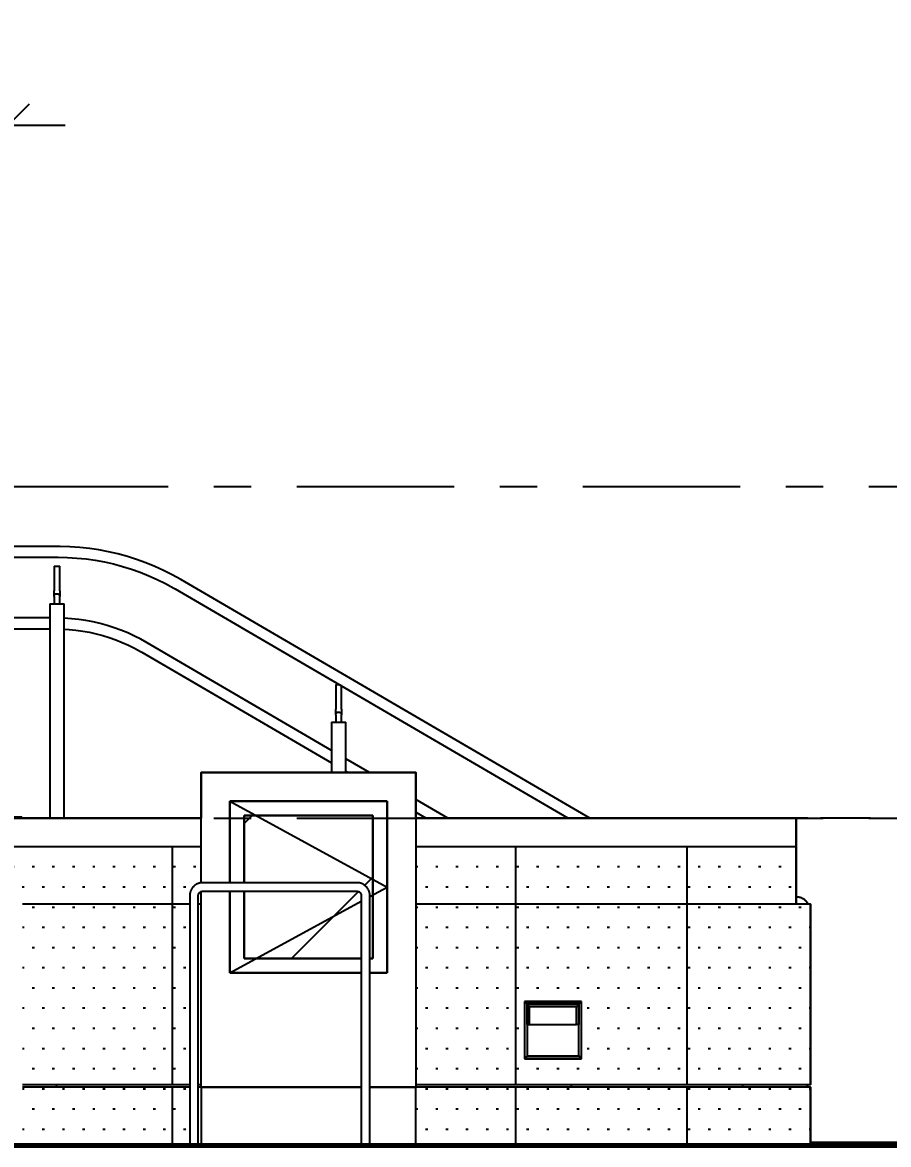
# Model space of a CAD drawing. Header units: millimetres. Extents: x 663313 to 1226001, y 1431724 to 1620898.
# Drawn here: x 872421 to 875450, y 1508805 to 1512726 of the extents above; entities that cross this region are included whole.
import ezdxf

# ---------------------------------------------------------------- set-up
doc = ezdxf.new("R2010")
doc.units = ezdxf.units.MM
doc.set_wipeout_variables(frame=1)
for name, pattern in [('CENTER', [50.8, 31.75, -6.35, 6.35, -6.35]), ('DPA_Grid _ Level 100', [1000, 550, -160, 130, -160]), ('TA_GL_000.70000', [1.925, 0.7, -0.175, 0.175, -0.175, 0.7])]:
    doc.linetypes.add(name, pattern=pattern)
doc.layers.add('000 - 0_HIDE_OBJ_FRAMING_DEF_SUB', color=7, linetype='Continuous', plot=False)
for name, color, linetype in [('000 - 0_SYM_DWG_GRIDLINE_MAIN_COLOR_251', 7, 'Continuous'), ('000 - 0_SYM_DWG_GROUND_MAIN_COLOR_40', 7, 'Continuous'), ('000 - CONCRETE_EX_BUILDING_MAIN_COLOR_1', 7, 'Continuous'), ('000 - CONCRETE_EX_BUILDING_SUB_COLOR_251', 7, 'Continuous'), ('000 - CONCRETE_EX_BUILDING_WIPEOUT_', 7, 'Continuous'), ('000 - GRID', 7, 'CENTER')]:
    doc.layers.add(name, color=color, linetype=linetype)
doc.layers.add('000 - CONCRETE_EX_BUILDING_CUT_COLOR_40', color=7, linetype='Continuous', lineweight=120)
doc.layers.add('A-GENM', color=7, linetype='Continuous', lineweight=9)
doc.styles.add('Arial_2', font='arial.ttf', dxfattribs={"height": 300})
doc.styles.add('TA', font='', dxfattribs={"height": 4.5})
doc.styles.get('TA').set_extended_font_data('Cordia New')
doc.dimstyles.new('DPA-DIM-3_0_T-T_3', dxfattribs={"dimscale": 304.8, "dimtxt": 1.004192, "dimasz": 0.492126, "dimexe": 0.328084, "dimexo": 0.0625, "dimgap": 0.164042, "dimtad": 1, "dimdec": 0, "dimlfac": 304.8, "dimzin": 0, "dimdsep": 46, "dimtxsty": 'Arial_2', "dimblk1": 'OBLIQUE', "dimblk2": 'DOTBLANK', "dimsah": 1, "dimcen": 0.09, "dimdle": 0.656168, "dimclrd": 7, "dimclre": 7, "dimclrt": 7, "dimadec": 8, "dimazin": 0, "dimtfac": 1, "dimtdec": 4, "dimtix": 1, "dimtmove": 0, "dimatfit": 3, "dimfxl": 0.004306, "dimfxlon": 1, "dimtvp": 1, "dimtolj": 1, "dimtzin": 0, "dimarcsym": 2})
pattern_1 = [(0, (-38314.86, -101200), (35.282, 70.564), [7.823, -62.741])]

# ---------------------------------------------------------------- blocks, each defined once
blk = doc.blocks.new('Railing - RL8A_Post _Mid_-20961174-ENT 4 ELE-2 sheet')
at = {"layer": '000 - CONCRETE_EX_BUILDING_SUB_COLOR_251', "color": 7}
for p, q in [((-125669.2, 102807.4), (-125669.2, 102721.4)), ((-125669.2, 102807.4), (-125654.2, 102807.4)), ((-125649.2, 102721.4), (-125649.2, 102805.9)), ((-125669.2, 102701.4), (-125669.2, 102676.4)), ((-125649.2, 102676.4), (-125649.2, 102701.4)), ((-125684.2, 102676.4), (-125684.2, 102500)), ((-125684.2, 102676.4), (-125659.2, 102676.4)), ((-125659.2, 102676.4), (-125634.2, 102676.4)), ((-125634.2, 102500), (-125634.2, 102676.4))]:
    blk.add_line(p, q, dxfattribs=at)
at = {"layer": '000 - CONCRETE_EX_BUILDING_SUB_COLOR_251', "color": 7, "flags": 128}
for points in [[(-125669.2, 102704.1), (-125669.2, 102704.5), (-125669.2, 102704.9), (-125669.2, 102705.4), (-125669.2, 102705.9), (-125669.2, 102706.4), (-125669.2, 102706.9), (-125669.2, 102707.5), (-125669.2, 102708.1), (-125669.2, 102708.7), (-125669.2, 102709.3), (-125669.2, 102710), (-125669.2, 102710.6), (-125669.2, 102711.3), (-125669.2, 102712), (-125669.2, 102712.7), (-125669.2, 102713.4), (-125669.2, 102714.2), (-125669.2, 102714.9), (-125669.2, 102715.7), (-125669.2, 102716.5), (-125669.2, 102717.2), (-125669.2, 102718), (-125669.2, 102718.8), (-125669.2, 102719.6), (-125669.2, 102720.4), (-125669.2, 102721.2), (-125669.2, 102721.4)], [(-125649.2, 102721.4), (-125649.2, 102720.6), (-125649.2, 102719.8), (-125649.2, 102719), (-125649.2, 102718.2), (-125649.2, 102717.5), (-125649.2, 102716.7), (-125649.2, 102715.9), (-125649.2, 102715.1), (-125649.2, 102714.4), (-125649.2, 102713.6), (-125649.2, 102712.9), (-125649.2, 102712.2), (-125649.2, 102711.5), (-125649.2, 102710.8), (-125649.2, 102710.1), (-125649.2, 102709.5), (-125649.2, 102708.9), (-125649.2, 102708.2), (-125649.2, 102707.7), (-125649.2, 102707.1), (-125649.2, 102706.5), (-125649.2, 102706), (-125649.2, 102705.5), (-125649.2, 102705), (-125649.2, 102704.6), (-125649.2, 102704.2)]]:
    blk.add_lwpolyline(points, dxfattribs=at)
at = {"layer": '000 - CONCRETE_EX_BUILDING_SUB_COLOR_251', "color": 7}
blk.add_open_spline([(-125669.2, 102701.4), (-125669.2, 102702.3), (-125669, 102703.6), (-125668.4, 102705.3), (-125668, 102706.2), (-125667.5, 102707), (-125667, 102707.7), (-125666.4, 102708.4), (-125665.8, 102709), (-125665.1, 102709.5), (-125664.2, 102710.1), (-125663, 102710.7), (-125661.4, 102711.3), (-125659.2, 102711.5), (-125657, 102711.3), (-125655.3, 102710.7), (-125654.2, 102710.1), (-125653.3, 102709.5), (-125652.6, 102709), (-125651.9, 102708.4), (-125651.2, 102707.5), (-125650.6, 102706.6), (-125650.2, 102705.9), (-125649.8, 102705.1), (-125649.4, 102703.6), (-125649.2, 102702.3), (-125649.2, 102701.4)], degree=3, knots=[0, 0, 0, 0, 0.083333, 0.125, 0.166667, 0.1875, 0.208333, 0.25, 0.270833, 0.291667, 0.333333, 0.375, 0.416667, 0.5, 0.583333, 0.625, 0.666667, 0.708333, 0.729167, 0.75, 0.791667, 0.833333, 0.854167, 0.875, 0.916667, 1, 1, 1, 1], dxfattribs=at)
blk = doc.blocks.new('Railing - RL8A_Post_Start-End_-20961176-ENT 4 ELE-2 sheet')
at = {"layer": '000 - CONCRETE_EX_BUILDING_SUB_COLOR_251', "color": 7}
for p, q in [((-126654.2, 103221), (-126654.2, 103135)), ((-126654.2, 103221), (-126634.2, 103221)), ((-126634.2, 103135), (-126634.2, 103221)), ((-126669.2, 103090), (-126669.2, 102340)), ((-126669.2, 103090), (-126644.2, 103090)), ((-126654.2, 103115), (-126654.2, 103090)), ((-126644.2, 103090), (-126619.2, 103090)), ((-126634.2, 103090), (-126634.2, 103115)), ((-126619.2, 102340), (-126619.2, 103090))]:
    blk.add_line(p, q, dxfattribs=at)
at = {"layer": '000 - CONCRETE_EX_BUILDING_SUB_COLOR_251', "color": 7, "flags": 128}
for points in [[(-126654.2, 103117.6), (-126654.2, 103118.1), (-126654.2, 103118.5), (-126654.2, 103119), (-126654.2, 103119.4), (-126654.2, 103120), (-126654.2, 103120.5), (-126654.2, 103121.1), (-126654.2, 103121.7), (-126654.2, 103122.3), (-126654.2, 103122.9), (-126654.2, 103123.5), (-126654.2, 103124.2), (-126654.2, 103124.9), (-126654.2, 103125.6), (-126654.2, 103126.3), (-126654.2, 103127), (-126654.2, 103127.8), (-126654.2, 103128.5), (-126654.2, 103129.3), (-126654.2, 103130), (-126654.2, 103130.8), (-126654.2, 103131.6), (-126654.2, 103132.4), (-126654.2, 103133.2), (-126654.2, 103134), (-126654.2, 103134.8), (-126654.2, 103135)], [(-126634.2, 103135), (-126634.2, 103134.2), (-126634.2, 103133.4), (-126634.2, 103132.6), (-126634.2, 103131.8), (-126634.2, 103131), (-126634.2, 103130.2), (-126634.2, 103129.5), (-126634.2, 103128.7), (-126634.2, 103128), (-126634.2, 103127.2), (-126634.2, 103126.5), (-126634.2, 103125.8), (-126634.2, 103125.1), (-126634.2, 103124.4), (-126634.2, 103123.7), (-126634.2, 103123.1), (-126634.2, 103122.4), (-126634.2, 103121.8), (-126634.2, 103121.2), (-126634.2, 103120.7), (-126634.2, 103120.1), (-126634.2, 103119.6), (-126634.2, 103119.1), (-126634.2, 103118.6), (-126634.2, 103118.2), (-126634.2, 103117.8)]]:
    blk.add_lwpolyline(points, dxfattribs=at)
at = {"layer": '000 - CONCRETE_EX_BUILDING_SUB_COLOR_251', "color": 7}
blk.add_open_spline([(-126654.2, 103115), (-126654.2, 103115.9), (-126654, 103117.2), (-126653.4, 103118.8), (-126653, 103119.8), (-126652.5, 103120.6), (-126652, 103121.3), (-126651.4, 103121.9), (-126650.8, 103122.5), (-126650.1, 103123.1), (-126649.2, 103123.7), (-126648, 103124.3), (-126646.4, 103124.8), (-126644.2, 103125.1), (-126642, 103124.8), (-126640.3, 103124.3), (-126639.2, 103123.7), (-126638.3, 103123.1), (-126637.6, 103122.5), (-126636.9, 103121.9), (-126636.2, 103121.1), (-126635.6, 103120.2), (-126635.2, 103119.4), (-126634.8, 103118.6), (-126634.4, 103117.2), (-126634.2, 103115.9), (-126634.2, 103115)], degree=3, knots=[0, 0, 0, 0, 0.083333, 0.125, 0.166667, 0.1875, 0.208333, 0.25, 0.270833, 0.291667, 0.333333, 0.375, 0.416667, 0.5, 0.583333, 0.625, 0.666667, 0.708333, 0.729167, 0.75, 0.791667, 0.833333, 0.854167, 0.875, 0.916667, 1, 1, 1, 1], dxfattribs=at)
blk = doc.blocks.new('Railing - Railing-17335888-ENT 4 ELE-2 sheet')
at = {"color": 7}
for name in ['Railing - RL8A_Post_Start-End_-20961176-ENT 4 ELE-2 sheet', 'Railing - RL8A_Post _Mid_-20961174-ENT 4 ELE-2 sheet']:
    blk.add_blockref(name, (0, 0), dxfattribs=at)
blk = doc.blocks.new('DPA_FHC_FH _ENT__Stand Alone Type - 750x1300x350 mm_-18616020-ENT 4 ELE-2 sheet')
at = {"layer": '000 - CONCRETE_EX_BUILDING_MAIN_COLOR_1', "linetype": 'Continuous'}
h = blk.add_hatch(dxfattribs=at)
h.set_pattern_fill('FP_36', style=0, pattern_type=2)
h.set_pattern_definition([(225, (-144135.6, 143625.8), (-1761.362, -660.511), [11676.29, -1556.84, -4670.52]), (225, (-144135.6, 143625.8), (-1761.362, -660.511), [-13233.13, 3892.1, -778.42]), (225, (-145142.9, 143168.9), (-181.64, 1282.492), [2335.26, -256.88, -5254.33]), (225, (-145142.9, 143168.9), (-181.64, 1282.492), [-2592.14, 4670.52, -583.82]), (225, (-144878.7, 143818.45), (-3230.9986, -2493.428), [6227.355, -1089.79, -3892.1]), (225, (-144878.7, 143818.45), (-3230.9986, -2493.428), [-7317.14, 3113.68, -778.42])])
h.paths.add_polyline_path([(-125989.5, 101850), (-125579.7, 101850), (-125580.8, 102076.1), (-125581.7, 102078), (-125586.2, 102082.2), (-125590.5, 102083.2), (-125594.7, 102085), (-125989.5, 102085), (-125989.5, 101954.3)])
h.paths.add_polyline_path([(-125549.7, 101850), (-125539.5, 101850), (-125539.5, 102350), (-125989.5, 102350), (-125989.5, 102115), (-125594.7, 102114.5), (-125576.5, 102110.9), (-125569.8, 102106.8), (-125556.6, 102093.5), (-125555.2, 102091.2), (-125551.6, 102079.9), (-125549.7, 102070), (-125549.7, 101873.2)])
h.paths.add_polyline_path([(-125579.7, 102070), (-125583.6, 102080.1), (-125580.9, 102075.9), (-125580.1, 102072.2)])
h.paths.add_polyline_path([(-125586.2, 102084.3), (-125590.9, 102085.9), (-125594.7, 102085), (-125587.9, 102084.5)])
at = {"layer": '000 - CONCRETE_EX_BUILDING_MAIN_COLOR_1', "color": 7}
for p, q in [((-126139.5, 102113.8), (-126139.5, 102500)), ((-126139.5, 102500), (-125389.5, 102500)), ((-125389.5, 102500), (-125389.5, 101400)), ((-126039.5, 102400), (-125489.5, 102100)), ((-126039.5, 102400), (-126039.5, 102114.9)), ((-125489.5, 102400), (-126039.5, 102400)), ((-126039.5, 102400), (-125489.5, 102400)), ((-126039.5, 102114.9), (-126039.5, 102400)), ((-125489.5, 101800), (-125489.5, 102400)), ((-125489.5, 102400), (-125489.5, 101800)), ((-125989.5, 102350), (-125989.5, 102114.9)), ((-125539.5, 102350), (-125989.5, 102350)), ((-125989.5, 102350), (-125539.5, 102350)), ((-125989.5, 102114.9), (-125989.5, 102350)), ((-125539.5, 101850), (-125539.5, 102350)), ((-125539.5, 102350), (-125539.5, 101850)), ((-126139.5, 101400), (-126139.5, 102083)), ((-126039.5, 102085.1), (-126039.5, 101800)), ((-126039.5, 101800), (-126039.5, 102085.1)), ((-125989.5, 102085.1), (-125989.5, 101850)), ((-125989.5, 101850), (-125989.5, 102085.1)), ((-125549.7, 102067.2), (-125489.5, 102100)), ((-126039.5, 101800), (-125579.7, 102050.8)), ((-125989.5, 101850), (-125579.6, 101850)), ((-125579.6, 101850), (-125989.5, 101850)), ((-125549.8, 101850), (-125539.5, 101850)), ((-125539.5, 101850), (-125549.8, 101850)), ((-126039.5, 101800), (-125579.5, 101800)), ((-125579.5, 101800), (-126039.5, 101800)), ((-125549.8, 101800), (-125489.5, 101800)), ((-125489.5, 101800), (-125549.8, 101800)), ((-126139.5, 101400), (-125579.7, 101400)), ((-126139.5, 101400), (-126139.5, 101200)), ((-125579.7, 101400), (-126139.5, 101400)), ((-125549.7, 101400), (-125389.5, 101400)), ((-125389.5, 101400), (-125549.7, 101400)), ((-125389.5, 101200), (-125389.5, 101400))]:
    blk.add_line(p, q, dxfattribs=at)
blk = doc.blocks.new('DPA_LIGHTING_WALL MOUNT_WLL711_A - PASITO_Asymmetrical 150_x90_-23669882-ENT 4 ELE-2 sheet')
at = {"layer": '000 - CONCRETE_EX_BUILDING_MAIN_COLOR_1', "color": 7}
for p, q in [((-124809.4, 101700), (-125009.4, 101700)), ((-125009.4, 101700), (-125009.4, 101500)), ((-125008.4, 101501), (-125008.4, 101699)), ((-124999.4, 101690), (-125008.4, 101699)), ((-125008.4, 101699), (-124810.4, 101699)), ((-124999.4, 101690), (-124999.4, 101510)), ((-124819.4, 101690), (-124999.4, 101690)), ((-124999.4, 101690), (-124819.4, 101690)), ((-124999.4, 101690), (-124992.3, 101681)), ((-124999.4, 101619.5), (-124999.4, 101690)), ((-124827.3, 101681), (-124992.3, 101681)), ((-124992.3, 101681), (-124992.3, 101619.4)), ((-124827.3, 101681), (-124819.4, 101690)), ((-124827.3, 101619.4), (-124827.3, 101681)), ((-124810.4, 101699), (-124819.4, 101690)), ((-124819.4, 101510), (-124819.4, 101690)), ((-124819.4, 101690), (-124819.4, 101619.5)), ((-124810.4, 101699), (-124810.4, 101501)), ((-124809.4, 101500), (-124809.4, 101700)), ((-124999.4, 101619.5), (-124992.3, 101619.4)), ((-124992.3, 101619.4), (-124827.3, 101619.4)), ((-124819.4, 101619.5), (-124827.3, 101619.4)), ((-125009.4, 101500), (-124809.4, 101500)), ((-125008.4, 101501), (-124999.4, 101510)), ((-124810.4, 101501), (-125008.4, 101501)), ((-124999.4, 101510), (-124819.4, 101510)), ((-124810.4, 101501), (-124819.4, 101510))]:
    blk.add_line(p, q, dxfattribs=at)
blk = doc.blocks.new('DPA_GM_Tactile Tile Line Base - Decision Tactile-24762829-ENT 4 ELE-2 sheet')
at = {"layer": '000 - CONCRETE_EX_BUILDING_MAIN_COLOR_1', "color": 7}
blk.add_line((-124009.2, 101200), (-124009.2, 101202), dxfattribs=at)
blk = doc.blocks.new('DPA_U BICYCLE PARKING - DPA_U BICYCLE PARKING_650mm-8594660-ENT 4 ELE-2 sheet')
at = {"layer": '000 - CONCRETE_EX_BUILDING_MAIN_COLOR_1', "color": 7}
for p, q in [((-125594.7, 102115), (-126134.7, 102115)), ((-126179.7, 102070), (-126179.7, 101200)), ((-126149.7, 101200), (-126149.7, 102070)), ((-126134.7, 102085), (-125594.7, 102085)), ((-125579.7, 102070), (-125579.7, 101200)), ((-125549.7, 101200), (-125549.7, 102070))]:
    blk.add_line(p, q, dxfattribs=at)
at = {"layer": '000 - CONCRETE_EX_BUILDING_MAIN_COLOR_1', "color": 7, "flags": 128}
for points in [[(-126134.7, 102115), (-126136.5, 102115), (-126138.3, 102114.9), (-126140.1, 102114.7), (-126141.9, 102114.4), (-126143.6, 102114.1), (-126145.4, 102113.7), (-126147.1, 102113.2), (-126148.8, 102112.7), (-126150.5, 102112.1), (-126152.2, 102111.4), (-126153.8, 102110.7), (-126155.5, 102109.9), (-126157, 102109.1), (-126158.6, 102108.1), (-126160.1, 102107.1), (-126161.6, 102106.1), (-126163, 102105), (-126164.4, 102103.8), (-126165.7, 102102.6), (-126167, 102101.4), (-126168.2, 102100), (-126169.4, 102098.7), (-126170.5, 102097.3), (-126171.5, 102095.8), (-126172.5, 102094.3), (-126173.5, 102092.8), (-126174.4, 102091.2), (-126175.2, 102089.6), (-126175.9, 102088), (-126176.6, 102086.3), (-126177.2, 102084.6), (-126177.8, 102082.9), (-126178.3, 102081.2), (-126178.7, 102079.4), (-126179, 102077.6), (-126179.3, 102075.9), (-126179.5, 102074.1), (-126179.6, 102072.3), (-126179.7, 102070.5), (-126179.7, 102070)], [(-125549.7, 102070), (-125549.7, 102071.8), (-125549.8, 102073.6), (-125550, 102075.4), (-125550.3, 102077.2), (-125550.6, 102078.9), (-125551, 102080.7), (-125551.4, 102082.4), (-125552, 102084.2), (-125552.6, 102085.9), (-125553.2, 102087.5), (-125554, 102089.2), (-125554.8, 102090.8), (-125555.6, 102092.4), (-125556.6, 102093.9), (-125557.5, 102095.4), (-125558.6, 102096.9), (-125559.7, 102098.3), (-125560.9, 102099.7), (-125562.1, 102101), (-125563.3, 102102.3), (-125564.6, 102103.5), (-125566, 102104.7), (-125567.4, 102105.8), (-125568.9, 102106.9), (-125570.4, 102107.9), (-125571.9, 102108.8), (-125573.5, 102109.7), (-125575.1, 102110.5), (-125576.7, 102111.3), (-125578.4, 102111.9), (-125580.1, 102112.6), (-125581.8, 102113.1), (-125583.5, 102113.6), (-125585.3, 102114), (-125587, 102114.3), (-125588.8, 102114.6), (-125590.6, 102114.8), (-125592.4, 102114.9), (-125594.2, 102115), (-125594.7, 102115)], [(-126149.7, 102070), (-126149.7, 102070.6), (-126149.6, 102071.2), (-126149.6, 102071.8), (-126149.5, 102072.4), (-126149.4, 102073), (-126149.3, 102073.6), (-126149.1, 102074.1), (-126148.9, 102074.7), (-126148.7, 102075.3), (-126148.5, 102075.8), (-126148.3, 102076.4), (-126148, 102076.9), (-126147.7, 102077.5), (-126147.4, 102078), (-126147.1, 102078.5), (-126146.7, 102079), (-126146.3, 102079.4), (-126146, 102079.9), (-126145.6, 102080.3), (-126145.1, 102080.8), (-126144.7, 102081.2), (-126144.2, 102081.6), (-126143.8, 102081.9), (-126143.3, 102082.3), (-126142.8, 102082.6), (-126142.3, 102082.9), (-126141.8, 102083.2), (-126141.2, 102083.5), (-126140.7, 102083.8), (-126140.1, 102084), (-126139.6, 102084.2), (-126139, 102084.4), (-126138.4, 102084.5), (-126137.8, 102084.7), (-126137.2, 102084.8), (-126136.6, 102084.9), (-126136, 102084.9), (-126135.4, 102085), (-126134.8, 102085), (-126134.7, 102085)], [(-125594.7, 102085), (-125594.1, 102085), (-125593.5, 102085), (-125592.9, 102084.9), (-125592.3, 102084.8), (-125591.7, 102084.7), (-125591.1, 102084.6), (-125590.5, 102084.4), (-125590, 102084.2), (-125589.4, 102084), (-125588.8, 102083.8), (-125588.3, 102083.6), (-125587.8, 102083.3), (-125587.2, 102083), (-125586.7, 102082.7), (-125586.2, 102082.4), (-125585.7, 102082), (-125585.2, 102081.7), (-125584.8, 102081.3), (-125584.3, 102080.9), (-125583.9, 102080.5), (-125583.5, 102080), (-125583.1, 102079.6), (-125582.7, 102079.1), (-125582.4, 102078.6), (-125582.1, 102078.1), (-125581.7, 102077.6), (-125581.5, 102077.1), (-125581.2, 102076.5), (-125580.9, 102076), (-125580.7, 102075.4), (-125580.5, 102074.9), (-125580.3, 102074.3), (-125580.2, 102073.7), (-125580, 102073.1), (-125579.9, 102072.5), (-125579.8, 102072), (-125579.7, 102071.4), (-125579.7, 102070.8), (-125579.7, 102070.2), (-125579.7, 102070)]]:
    blk.add_lwpolyline(points, dxfattribs=at)
blk = doc.blocks.new('DPA_U BICYCLE PARKING - DPA_U BICYCLE PARKING_650mm-V76-ENT 4 ELE-2 sheet')
at = {"layer": '000 - CONCRETE_EX_BUILDING_MAIN_COLOR_1', "color": 7, "flags": 128}
for points in [[(-126134.7, 102115), (-126136.5, 102115), (-126138.3, 102114.9), (-126140.1, 102114.7), (-126141.9, 102114.4), (-126143.6, 102114.1), (-126145.4, 102113.7), (-126147.1, 102113.2), (-126148.8, 102112.7), (-126150.5, 102112.1), (-126152.2, 102111.4), (-126153.8, 102110.7), (-126155.5, 102109.9), (-126157, 102109.1), (-126158.6, 102108.1), (-126160.1, 102107.1), (-126161.6, 102106.1), (-126163, 102105), (-126164.4, 102103.8), (-126165.7, 102102.6), (-126167, 102101.4), (-126168.2, 102100), (-126169.4, 102098.7), (-126170.5, 102097.3), (-126171.5, 102095.8), (-126172.5, 102094.3), (-126173.5, 102092.8)], [(-125571.9, 102108.8), (-125573.5, 102109.7), (-125575.1, 102110.5), (-125576.7, 102111.3), (-125578.4, 102111.9), (-125580.1, 102112.6), (-125581.8, 102113.1), (-125583.5, 102113.6), (-125585.3, 102114), (-125587, 102114.3), (-125588.8, 102114.6), (-125590.6, 102114.8), (-125592.4, 102114.9), (-125594.2, 102115), (-125594.7, 102115)], [(-125556.6, 102094), (-125557.5, 102095.4), (-125558.6, 102096.9), (-125559.7, 102098.3), (-125560.9, 102099.7), (-125562.1, 102101), (-125563.3, 102102.3), (-125564.6, 102103.5), (-125566, 102104.7), (-125567.4, 102105.8), (-125568.9, 102106.9), (-125570.4, 102107.9), (-125571, 102108.2)], [(-126174.4, 102091.2), (-126175.2, 102089.6), (-126175.9, 102088), (-126176.6, 102086.3), (-126177.2, 102084.6), (-126177.8, 102082.9), (-126178.3, 102081.2), (-126178.7, 102079.4), (-126179, 102077.6), (-126179.3, 102075.9), (-126179.5, 102074.1), (-126179.6, 102072.3), (-126179.7, 102070.5), (-126179.7, 102070)], [(-126146.7, 102079), (-126146.3, 102079.4), (-126146, 102079.9), (-126145.6, 102080.3)], [(-125585.7, 102082), (-125585.2, 102081.7), (-125584.8, 102081.3), (-125584.3, 102080.9)], [(-125549.7, 102070), (-125549.7, 102071.8), (-125549.8, 102073.6), (-125550, 102075.4), (-125550.3, 102077.2), (-125550.6, 102078.9), (-125551, 102080.7), (-125551.4, 102082.4), (-125552, 102084.2), (-125552.6, 102085.9), (-125553.2, 102087.5), (-125554, 102089.2), (-125554.8, 102090.8), (-125555.6, 102092.4), (-125556.6, 102093.9)]]:
    blk.add_lwpolyline(points, dxfattribs=at)
blk = doc.blocks.new('DPA_TYP_RL8_Handrail - RL8A_300Tx175R-20963857-ENT 4 ELE-2 sheet')
at = {"layer": '000 - CONCRETE_EX_BUILDING_SUB_COLOR_251', "color": 7}
for p, q in [((-126639.3, 103290), (-126815, 103290)), ((-126815, 103252), (-126639.3, 103252)), ((-124780.9, 102340), (-126211, 103174.2)), ((-126230.1, 103141.4), (-124856.3, 102340)), ((-126669.1, 103040), (-126815, 103040)), ((-126814.8, 103002), (-126669.1, 103002)), ((-125684.1, 102577.4), (-126328.1, 102953.1)), ((-126347.2, 102920.3), (-125684, 102533.4)), ((-125551.3, 102500), (-125634.2, 102548.3)), ((-125634.2, 102504.3), (-125626.7, 102500)), ((-125277.1, 102340), (-125389.5, 102405.6)), ((-125389.5, 102361.6), (-125352.5, 102340))]:
    blk.add_line(p, q, dxfattribs=at)
at = {"layer": '000 - CONCRETE_EX_BUILDING_SUB_COLOR_251', "color": 7, "flags": 128}
for points in [[(-126211, 103174.2), (-126240.7, 103190.8), (-126271, 103206.1), (-126301.9, 103220.2), (-126333.4, 103233.1), (-126365.4, 103244.7), (-126397.8, 103255), (-126430.6, 103264), (-126463.7, 103271.7), (-126497.1, 103278), (-126530.7, 103283), (-126564.5, 103286.7), (-126598.4, 103289), (-126632.4, 103290), (-126639.3, 103290)], [(-126639.3, 103252), (-126606.8, 103251.4), (-126574.4, 103249.4), (-126542.1, 103246.2), (-126509.9, 103241.6), (-126477.9, 103235.8), (-126446.2, 103228.7), (-126414.9, 103220.4), (-126383.8, 103210.8), (-126353.2, 103199.9), (-126323.1, 103187.9), (-126293.4, 103174.7), (-126264.3, 103160.2), (-126235.8, 103144.7), (-126230.1, 103141.4)], [(-126328.1, 102953.1), (-126350.4, 102965.5), (-126373.1, 102977), (-126396.3, 102987.6), (-126420, 102997.3), (-126444, 103006), (-126468.3, 103013.7), (-126492.9, 103020.5), (-126517.7, 103026.2), (-126542.8, 103031), (-126568, 103034.8), (-126593.4, 103037.5), (-126618.9, 103039.3)], [(-126619.2, 103001.1), (-126601.6, 103000.1), (-126577.7, 102997.7), (-126553.9, 102994.3), (-126530.3, 102990), (-126506.9, 102984.8), (-126483.7, 102978.6), (-126460.8, 102971.5), (-126438.2, 102963.5), (-126415.9, 102954.6), (-126394, 102944.9), (-126372.5, 102934.2), (-126351.4, 102922.7), (-126347.2, 102920.3)], [(-124016.2, 102040), (-124017.1, 102041.6), (-124018.2, 102043.2), (-124019.4, 102044.9), (-124020.6, 102046.4), (-124021.9, 102048), (-124023.2, 102049.4), (-124024.6, 102050.9), (-124026.1, 102052.2), (-124027.6, 102053.5), (-124029.2, 102054.8), (-124030.8, 102056), (-124032.4, 102057.1), (-124034.2, 102058.1), (-124035.9, 102059.1), (-124037.7, 102060), (-124039.5, 102060.8), (-124041.3, 102061.6), (-124043.2, 102062.3), (-124045.1, 102062.9), (-124047.1, 102063.4), (-124049, 102063.9), (-124051, 102064.3), (-124052.9, 102064.6), (-124054.9, 102064.8), (-124056.9, 102064.9), (-124058.9, 102065), (-124059.5, 102065)]]:
    blk.add_lwpolyline(points, dxfattribs=at)
blk = doc.blocks.new('DPA_GM_Tactile Tile Line Base - Decision Tactile-22558785-ENT 4 ELE-2 sheet')
at = {"layer": '000 - CONCRETE_EX_BUILDING_MAIN_COLOR_1', "color": 7}
for p, q in [((-126817.7, 102342), (-126759.2, 102342)), ((-126816.7, 102345), (-126817.3, 102345)), ((-126817.3, 102345), (-126816.7, 102345)), ((-126816.7, 102345), (-126817.3, 102345)), ((-126817.3, 102345), (-126816.7, 102345)), ((-126816.7, 102345), (-126817.3, 102345)), ((-126817.3, 102345), (-126816.7, 102345)), ((-126816.7, 102345), (-126817.3, 102345)), ((-126817.3, 102345), (-126816.7, 102345)), ((-126816.7, 102345), (-126817.3, 102345)), ((-126817.3, 102345), (-126816.7, 102345)), ((-126816.7, 102345), (-126817.3, 102345)), ((-126817.3, 102345), (-126816.7, 102345)), ((-126816.7, 102345), (-126817.3, 102345)), ((-126817.3, 102345), (-126816.7, 102345)), ((-126816.7, 102345), (-126817.3, 102345)), ((-126817.3, 102345), (-126816.7, 102345)), ((-126816.7, 102345), (-126817.3, 102345)), ((-126817.3, 102345), (-126816.7, 102345)), ((-126816.7, 102345), (-126817.3, 102345)), ((-126817.3, 102345), (-126816.7, 102345)), ((-126816.7, 102345), (-126817.3, 102345)), ((-126817.3, 102345), (-126816.7, 102345)), ((-126816.7, 102345), (-126817.3, 102345)), ((-126817.3, 102345), (-126816.7, 102345)), ((-126816.7, 102345), (-126817.3, 102345)), ((-126817.3, 102345), (-126816.7, 102345)), ((-126816.7, 102345), (-126817.3, 102345)), ((-126817.3, 102345), (-126816.7, 102345)), ((-126816.7, 102345), (-126817.3, 102345)), ((-126817.3, 102345), (-126816.7, 102345)), ((-126816.7, 102342), (-126816.7, 102345)), ((-126816.7, 102342), (-126816.7, 102345)), ((-126816.7, 102342), (-126816.7, 102345)), ((-126816.7, 102342), (-126816.7, 102345)), ((-126816.7, 102342), (-126816.7, 102345)), ((-126816.7, 102342), (-126816.7, 102345)), ((-126816.7, 102342), (-126816.7, 102345)), ((-126816.7, 102342), (-126816.7, 102345)), ((-126816.7, 102342), (-126816.7, 102345)), ((-126816.7, 102342), (-126816.7, 102345)), ((-126816.7, 102342), (-126816.7, 102345)), ((-126816.7, 102342), (-126816.7, 102345)), ((-126816.7, 102342), (-126816.7, 102345)), ((-126816.7, 102342), (-126816.7, 102345)), ((-126816.7, 102342), (-126816.7, 102345)), ((-126801.7, 102345), (-126801.7, 102342)), ((-126801.1, 102345), (-126801.7, 102345)), ((-126801.7, 102345), (-126801.1, 102345)), ((-126801.7, 102345), (-126801.7, 102342)), ((-126801.1, 102345), (-126801.7, 102345)), ((-126801.7, 102345), (-126801.1, 102345)), ((-126801.7, 102345), (-126801.7, 102342)), ((-126801.1, 102345), (-126801.7, 102345)), ((-126801.7, 102345), (-126801.1, 102345)), ((-126801.7, 102345), (-126801.7, 102342)), ((-126801.1, 102345), (-126801.7, 102345)), ((-126801.7, 102345), (-126801.1, 102345)), ((-126801.7, 102345), (-126801.7, 102342)), ((-126801.1, 102345), (-126801.7, 102345)), ((-126801.7, 102345), (-126801.1, 102345)), ((-126801.7, 102345), (-126801.7, 102342)), ((-126801.1, 102345), (-126801.7, 102345)), ((-126801.7, 102345), (-126801.1, 102345)), ((-126801.7, 102345), (-126801.7, 102342)), ((-126801.1, 102345), (-126801.7, 102345)), ((-126801.7, 102345), (-126801.1, 102345)), ((-126801.7, 102345), (-126801.7, 102342)), ((-126801.1, 102345), (-126801.7, 102345)), ((-126801.7, 102345), (-126801.1, 102345)), ((-126801.7, 102345), (-126801.7, 102342)), ((-126801.1, 102345), (-126801.7, 102345)), ((-126801.7, 102345), (-126801.1, 102345)), ((-126801.7, 102345), (-126801.7, 102342)), ((-126801.1, 102345), (-126801.7, 102345)), ((-126801.7, 102345), (-126801.1, 102345)), ((-126801.7, 102345), (-126801.7, 102342)), ((-126801.1, 102345), (-126801.7, 102345)), ((-126801.7, 102345), (-126801.1, 102345)), ((-126801.7, 102345), (-126801.7, 102342)), ((-126801.1, 102345), (-126801.7, 102345)), ((-126801.7, 102345), (-126801.1, 102345)), ((-126801.7, 102345), (-126801.7, 102342)), ((-126801.1, 102345), (-126801.7, 102345)), ((-126801.7, 102345), (-126801.1, 102345)), ((-126801.7, 102345), (-126801.7, 102342)), ((-126801.1, 102345), (-126801.7, 102345)), ((-126801.7, 102345), (-126801.1, 102345)), ((-126801.7, 102345), (-126801.7, 102342)), ((-126801.1, 102345), (-126801.7, 102345)), ((-126801.7, 102345), (-126766.7, 102345)), ((-126766.7, 102345), (-126767.3, 102345)), ((-126767.3, 102345), (-126766.7, 102345)), ((-126766.7, 102345), (-126767.3, 102345)), ((-126767.3, 102345), (-126766.7, 102345)), ((-126766.7, 102345), (-126767.3, 102345)), ((-126767.3, 102345), (-126766.7, 102345)), ((-126766.7, 102345), (-126767.3, 102345)), ((-126767.3, 102345), (-126766.7, 102345)), ((-126766.7, 102345), (-126767.3, 102345)), ((-126767.3, 102345), (-126766.7, 102345)), ((-126766.7, 102345), (-126767.3, 102345)), ((-126767.3, 102345), (-126766.7, 102345)), ((-126766.7, 102345), (-126767.3, 102345)), ((-126767.3, 102345), (-126766.7, 102345)), ((-126766.7, 102345), (-126767.3, 102345)), ((-126767.3, 102345), (-126766.7, 102345)), ((-126766.7, 102345), (-126767.3, 102345)), ((-126767.3, 102345), (-126766.7, 102345)), ((-126766.7, 102345), (-126767.3, 102345)), ((-126767.3, 102345), (-126766.7, 102345)), ((-126766.7, 102345), (-126767.3, 102345)), ((-126767.3, 102345), (-126766.7, 102345)), ((-126766.7, 102345), (-126767.3, 102345)), ((-126767.3, 102345), (-126766.7, 102345)), ((-126766.7, 102345), (-126767.3, 102345)), ((-126767.3, 102345), (-126766.7, 102345)), ((-126766.7, 102345), (-126767.3, 102345)), ((-126767.3, 102345), (-126766.7, 102345)), ((-126766.7, 102345), (-126767.3, 102345)), ((-126766.7, 102342), (-126766.7, 102345)), ((-126766.7, 102342), (-126766.7, 102345)), ((-126766.7, 102342), (-126766.7, 102345)), ((-126766.7, 102342), (-126766.7, 102345)), ((-126766.7, 102342), (-126766.7, 102345)), ((-126766.7, 102342), (-126766.7, 102345)), ((-126766.7, 102342), (-126766.7, 102345)), ((-126766.7, 102342), (-126766.7, 102345)), ((-126766.7, 102342), (-126766.7, 102345)), ((-126766.7, 102342), (-126766.7, 102345)), ((-126766.7, 102342), (-126766.7, 102345)), ((-126766.7, 102342), (-126766.7, 102345)), ((-126766.7, 102342), (-126766.7, 102345)), ((-126766.7, 102342), (-126766.7, 102345)), ((-126766.7, 102342), (-126766.7, 102345)), ((-126759.2, 102340), (-126759.2, 102342))]:
    blk.add_line(p, q, dxfattribs=at)
blk = doc.blocks.new('_Oblique')
at = {"color": 7, "linetype": 'ByBlock', "lineweight": -2}
blk.add_line((-0.5, -0.5), (0.5, 0.5), dxfattribs=at)
blk = doc.blocks.new('_DotBlank')
at = {"color": 7, "linetype": 'ByBlock', "lineweight": -2}
blk.add_line((-0.5, 0), (-1, 0), dxfattribs=at)
blk.add_circle((0, 0), 0.5, dxfattribs=at)
blk = doc.blocks.new('*D3583')
at = {"layer": '000 - 0_HIDE_OBJ_FRAMING_DEF_SUB', "color": 7, "lineweight": -2, "transparency": 16777216}
for p, q in [((-24209.5, 3180.3), (-24209.5, 3661.2)), ((-20860, 3180.3), (-20860, 3661.2)), ((-20660, 3561.2), (-24059.5, 3561.2))]:
    blk.add_line(p, q, dxfattribs=at)
at = {"layer": 'Defpoints', "color": 7, "transparency": 16777216}
for p in [(-24209.5, 3561.2), (-24209.5, 3161.2), (-20860, 3161.2)]:
    blk.add_point(p, dxfattribs=at)
at = {"layer": '000 - 0_HIDE_OBJ_FRAMING_DEF_SUB', "color": 7, "lineweight": -2, "transparency": 16777216, "xscale": 150, "yscale": 150, "zscale": 150, "rotation": 180}
blk.add_blockref('_DotBlank', (-24209.5, 3561.2), dxfattribs=at)
at = {"layer": '000 - 0_HIDE_OBJ_FRAMING_DEF_SUB', "color": 7, "lineweight": -2, "transparency": 16777216, "xscale": 150, "yscale": 150, "zscale": 150}
blk.add_blockref('_Oblique', (-20860, 3561.2), dxfattribs=at)
at = {"layer": '000 - 0_HIDE_OBJ_FRAMING_DEF_SUB', "color": 7, "transparency": 16777216, "insert": (-22459.8, 3764.5), "char_height": 300, "width": 1107.531, "attachment_point": 5, "style": 'Arial_2'}
blk.add_mtext('\\A1;1020935', dxfattribs=at)
blk = doc.blocks.new('*U4814')
at = {"layer": '000 - 0_SYM_DWG_GRIDLINE_MAIN_COLOR_251', "color": 7, "linetype": 'ByBlock', "ltscale": 5}
blk.add_line((155.4, 0), (-495.4, 0), dxfattribs=at)
at = {"color": 7, "style": 'TA', "flags": 1}
blk.add_attdef('LOCATION', (6, -6), '', height=4.5, rotation=270, dxfattribs=at)
blk = doc.blocks.new('W-1-PP18-ST_ENT4_REV00_20260601-021503_ELEVATION_2_DIMS')
at = {"layer": '000 - GRID', "color": 7, "linetype": 'TA_GL_000.70000', "xscale": -50.00000000000043, "yscale": 50.00000000000043, "zscale": 50.00000000000043, "rotation": 180}
for p in [(0, 102340), (0, 101200)]:
    blk.add_blockref('*U4814', p, dxfattribs=at)
blk = doc.blocks.new('A$Cc320a9d8')
at = {"layer": '000 - 0_HIDE_OBJ_FRAMING_DEF_SUB', "color": 7, "linetype": 'DPA_Grid _ Level 100'}
blk.add_line((-52850.2314, 2300), (0, 2300), dxfattribs=at)
at = {"layer": '000 - 0_HIDE_OBJ_FRAMING_DEF_SUB', "color": 7}
dim = blk.add_linear_dim(base=(-24209.528, 3561.2297), p1=(-20860.0047, 3161.2297), p2=(-24209.528, 3161.2297), dimstyle='DPA-DIM-3_0_T-T_3', override={"dimpost": '<>', "dimclrd": 7, "dimclre": 7, "dimclrt": 7, "dimfxl": 3349.523237}, dxfattribs=at)
dim.commit()
dim.dimension.update_dxf_attribs({"geometry": '*D3583', "text_midpoint": (-22459.7664, 3764.5039)})
at = {"color": 7}
blk.add_wipeout([(-18104.7863, 1140), (-18104.7863, 1140), (-18104.7863, 1140), (-19434.8149, 1140), (-19434.8149, 1299.9981), (-20184.8149, 1299.9981), (-20184.8149, 1140), (-39788.1594, 1140), (-39788.1594, 2), (-18054.7863, 2), (-18054.7863, 200), (-18064.7863, 200), (-18064.7863, 210), (-18054.7863, 210), (-18054.7863, 840), (-18104.7863, 840)], dxfattribs=at).dxf.layer = '000 - CONCRETE_EX_BUILDING_WIPEOUT_'
at = {"layer": '000 - CONCRETE_EX_BUILDING_MAIN_COLOR_1'}
h = blk.add_hatch(dxfattribs=at)
h.set_pattern_fill('FP_24', style=0, pattern_type=2)
h.set_pattern_definition(pattern_1)
h.paths.add_polyline_path([(-20810.0047, 840), (-20225.0047, 840), (-20224.4936, 870), (-20220.9214, 888.211), (-20216.8077, 894.911), (-20204.8405, 906.8029), (-20201.2539, 909.491), (-20189.9184, 913.1215), (-20184.8149, 914.492), (-20184.8149, 1040), (-20860.0047, 1040), (-20860.0047, 840), (-20820.0047, 840)])
h.paths.add_polyline_path([(-18154.7863, 840), (-18154.7863, 1040), (-19434.8149, 1040), (-19434.8149, 840), (-18180.4406, 840)])
h.paths.add_polyline_path([(-20190.6235, 840), (-20184.8149, 840), (-20184.8149, 883.0076), (-20190.4618, 880.7421), (-20192.1903, 878.5096), (-20192.9258, 875.0191), (-20195.0047, 870), (-20195.0047, 840)])
h.paths.add_polyline_path([(-20195.0047, 870), (-20195.5188, 874.9405), (-20195.9193, 873.741), (-20195.5159, 870)])
h = blk.add_hatch(dxfattribs=at)
h.set_pattern_fill('FP_33', style=0, pattern_type=2)
h.set_pattern_definition([(90, (-21054.8, -1e-10), (-600, 4e-14), [])])
h.paths.add_polyline_path([(-20810.0047, 840), (-20225.0047, 840), (-20224.4936, 870), (-20220.9214, 888.211), (-20216.8077, 894.911), (-20204.8405, 906.8029), (-20201.2539, 909.491), (-20189.9184, 913.1215), (-20184.8149, 914.492), (-20184.8149, 1040), (-20860.0047, 1040), (-20860.0047, 840), (-20820.0047, 840)])
h.paths.add_polyline_path([(-18154.7863, 840), (-18154.7863, 1040), (-19434.8149, 1040), (-19434.8149, 840), (-18180.4406, 840)])
h.paths.add_polyline_path([(-20190.6235, 840), (-20184.8149, 840), (-20184.8149, 883.0076), (-20190.4618, 880.7421), (-20192.1903, 878.5096), (-20192.9258, 875.0191), (-20195.0047, 870), (-20195.0047, 840)])
h.paths.add_polyline_path([(-20195.0047, 870), (-20195.5188, 874.9405), (-20195.9193, 873.741), (-20195.5159, 870)])
h = blk.add_hatch(dxfattribs=at)
h.set_pattern_fill('FP_24', style=0, pattern_type=2)
h.set_pattern_definition(pattern_1)
h.paths.add_polyline_path([(-18104.7863, 840), (-18104.7863, 1040), (-18154.7863, 1040), (-18154.7863, 840)])
h = blk.add_hatch(dxfattribs=at)
h.set_pattern_fill('FP_24', style=0, pattern_type=2)
h.set_pattern_definition(pattern_1)
h.paths.add_polyline_path([(-19434.8149, 0), (-18154.7863, 0), (-18154.7863, 200), (-19434.8149, 199.9981), (-19434.8149, 103.5839)])
h.paths.add_polyline_path([(-20810.0047, 0), (-20225.0047, 0), (-20225.0047, 199.9981), (-20810.0047, 200)])
h.paths.add_polyline_path([(-20184.8149, 0), (-20184.8149, 199.9981), (-20195.0047, 199.9981), (-20195.0047, 0)])
h.paths.add_polyline_path([(-19099.3814, 210), (-18154.7863, 210), (-18154.7863, 840), (-19434.8149, 840), (-19434.8149, 210)])
h.paths.add_polyline_path([(-20477.7925, 210), (-20225.0047, 210), (-20225.0047, 840), (-20810.0047, 840), (-20810.0047, 210)])
h.paths.add_polyline_path([(-20195.0047, 210), (-20184.8149, 210), (-20184.8149, 840), (-20195.0047, 840), (-20195.0047, 267.7074)])
h.paths.add_polyline_path([(-18854.77, 300), (-19054.77, 300), (-19054.77, 500), (-18854.77, 500), (-18854.77, 376.0842)])
h = blk.add_hatch(dxfattribs=at)
h.set_pattern_fill('FP_31', style=0, pattern_type=2)
h.set_pattern_definition([(90, (-20454.8, -1e-10), (-600, 4e-14), [])])
h.paths.add_polyline_path([(-19434.8149, 0), (-18154.7863, 0), (-18154.7863, 200), (-19434.8149, 199.9981), (-19434.8149, 103.5839)])
h.paths.add_polyline_path([(-20810.0047, 0), (-20225.0047, 0), (-20225.0047, 199.9981), (-20810.0047, 200)])
h.paths.add_polyline_path([(-20184.8149, 0), (-20184.8149, 199.9981), (-20195.0047, 199.9981), (-20195.0047, 0)])
h.paths.add_polyline_path([(-19099.3814, 210), (-18154.7863, 210), (-18154.7863, 840), (-19434.8149, 840), (-19434.8149, 210)])
h.paths.add_polyline_path([(-20477.7925, 210), (-20225.0047, 210), (-20225.0047, 840), (-20810.0047, 840), (-20810.0047, 210)])
h.paths.add_polyline_path([(-20195.0047, 210), (-20184.8149, 210), (-20184.8149, 840), (-20195.0047, 840), (-20195.0047, 267.7074)])
h.paths.add_polyline_path([(-18854.77, 300), (-19054.77, 300), (-19054.77, 500), (-18854.77, 500), (-18854.77, 376.0842)])
h = blk.add_hatch(dxfattribs=at)
h.set_pattern_fill('FP_24', style=0, pattern_type=2)
h.set_pattern_definition(pattern_1)
h.paths.add_polyline_path([(-18154.7863, 0), (-18054.7863, 0), (-18054.7863, 200), (-18154.7863, 200), (-18154.7863, 4.1523)])
h.paths.add_polyline_path([(-18054.7863, 210), (-18054.7863, 840), (-18154.7863, 840), (-18154.7863, 210)])
h = blk.add_hatch(dxfattribs=at)
h.set_pattern_fill('FP_32', style=0, pattern_type=2)
h.set_pattern_definition([(90, (-20860, -1e-10), (-600, 4e-14), [])])
h.paths.add_polyline_path([(-18180.4406, 200), (-18154.7863, 200), (-18154.7863, 210), (-19434.8149, 210), (-19434.8149, 200), (-18410.1758, 200)])
h.paths.add_polyline_path([(-20477.7925, 200), (-20225.0047, 200), (-20225.0047, 210), (-20810.0047, 210), (-20810.0047, 200)])
h.paths.add_polyline_path([(-20195.0047, 200), (-20184.8149, 200), (-20184.8149, 210), (-20195.0047, 210)])
h = blk.add_hatch(dxfattribs=at)
h.set_pattern_fill('FP_25', style=0, pattern_type=2)
h.set_pattern_definition([(90, (-18104.8, -1e-10), (-600, 4e-14), [])])
h.paths.add_polyline_path([(-18064.7863, 200), (-18064.7863, 210), (-18154.7863, 210), (-18154.7863, 200)])
at = {"color": 7}
blk.add_lwpolyline([(-18104.7863, 1140), (-18104.7863, 1140), (-18104.7863, 1140), (-19434.8149, 1140), (-19434.8149, 1299.9981), (-20184.8149, 1299.9981), (-20184.8149, 1140), (-39788.1594, 1140), (-39788.1594, 2), (-18054.7863, 2), (-18054.7863, 200), (-18064.7863, 200), (-18064.7863, 210), (-18054.7863, 210), (-18054.7863, 840), (-18104.7863, 840)], close=True, dxfattribs=at)
at = {"layer": '000 - 0_HIDE_OBJ_FRAMING_DEF_SUB', "color": 7, "linetype": 'DPA_Grid _ Level 100'}
for p, q in [((-52850.2314, 1140), (0, 1140)), ((-52850.2314, 0), (0, 0))]:
    blk.add_line(p, q, dxfattribs=at)
at = {"layer": '000 - CONCRETE_EX_BUILDING_MAIN_COLOR_1', "color": 7}
for p, q in [((-20860.0047, 1140), (-20184.8149, 1140)), ((-19434.8149, 1140), (-18104.7863, 1140)), ((-18104.7863, 1140), (-18104.7863, 1040)), ((-20184.8149, 1040), (-20860.0047, 1040)), ((-18104.7863, 1040), (-19434.8149, 1040)), ((-18104.7863, 1040), (-18104.7863, 840)), ((-20225.0047, 840), (-20810.0047, 840)), ((-20184.8149, 840), (-20195.0047, 840)), ((-18054.7863, 840), (-19434.8149, 840)), ((-18054.7863, 840), (-18054.7863, 210)), ((-20810.0047, 210), (-20224.8814, 210)), ((-20224.8872, 200), (-20810.0047, 200)), ((-20195.1281, 210), (-20184.8149, 210)), ((-20184.8149, 200), (-20195.1222, 200)), ((-19434.8149, 210), (-18054.7863, 210)), ((-18054.7863, 200), (-19434.8149, 200)), ((-18064.7863, 210), (-18064.7863, 200)), ((-18054.7863, 200), (-18054.7863, 0))]:
    blk.add_line(p, q, dxfattribs=at)
at = {"layer": 'A-GENM', "color": 7}
blk.add_line((-15675.6341, 2), (-53101.6895, 2), dxfattribs=at)
at = {"layer": '000 - CONCRETE_EX_BUILDING_MAIN_COLOR_1', "color": 7}
for name in ['DPA_FHC_FH _ENT__Stand Alone Type - 750x1300x350 mm_-18616020-ENT 4 ELE-2 sheet', 'DPA_GM_Tactile Tile Line Base - Decision Tactile-22558785-ENT 4 ELE-2 sheet', 'DPA_U BICYCLE PARKING - DPA_U BICYCLE PARKING_650mm-8594660-ENT 4 ELE-2 sheet', 'DPA_U BICYCLE PARKING - DPA_U BICYCLE PARKING_650mm-V76-ENT 4 ELE-2 sheet', 'DPA_U BICYCLE PARKING - DPA_U BICYCLE PARKING_650mm-V76-ENT 4 ELE-2 sheet', 'DPA_U BICYCLE PARKING - DPA_U BICYCLE PARKING_650mm-V76-ENT 4 ELE-2 sheet', 'DPA_U BICYCLE PARKING - DPA_U BICYCLE PARKING_650mm-V76-ENT 4 ELE-2 sheet', 'DPA_U BICYCLE PARKING - DPA_U BICYCLE PARKING_650mm-V76-ENT 4 ELE-2 sheet', 'DPA_U BICYCLE PARKING - DPA_U BICYCLE PARKING_650mm-V76-ENT 4 ELE-2 sheet', 'DPA_LIGHTING_WALL MOUNT_WLL711_A - PASITO_Asymmetrical 150_x90_-23669882-ENT 4 ELE-2 sheet', 'DPA_GM_Tactile Tile Line Base - Decision Tactile-24762829-ENT 4 ELE-2 sheet']:
    blk.add_blockref(name, (105954.677, -101200), dxfattribs=at)
at = {"layer": '000 - CONCRETE_EX_BUILDING_SUB_COLOR_251', "color": 7}
for name in ['DPA_TYP_RL8_Handrail - RL8A_300Tx175R-20963857-ENT 4 ELE-2 sheet', 'Railing - Railing-17335888-ENT 4 ELE-2 sheet']:
    blk.add_blockref(name, (105954.677, -101200), dxfattribs=at)

msp = doc.modelspace()

# ---------------------------------------------------------------- linework, layer by layer
at = {"layer": '000 - CONCRETE_EX_BUILDING_CUT_COLOR_40', "color": 7}
msp.add_line((842402.5634, 1508805.0011), (875663.6789, 1508805.0011), dxfattribs=at)

# ---------------------------------------------------------------- block references
at = {"color": 7}
msp.add_blockref('W-1-PP18-ST_ENT4_REV00_20260601-021503_ELEVATION_2_DIMS', (867616.0065, 1407605.0011), dxfattribs=at)

# ---------------------------------------------------------------- next in the draw order: block references
msp.add_blockref('A$Cc320a9d8', (893230.7929, 1508805.0011), dxfattribs=at)

# ---------------------------------------------------------------- next in the draw order: linework, layer by layer
at = {"layer": '000 - 0_SYM_DWG_GROUND_MAIN_COLOR_40', "color": 7}
msp.add_lwpolyline([(841890.1923, 1508805.0011), (876304.1708, 1508805.0011)], dxfattribs=at)

doc.saveas('drawing.dxf')
